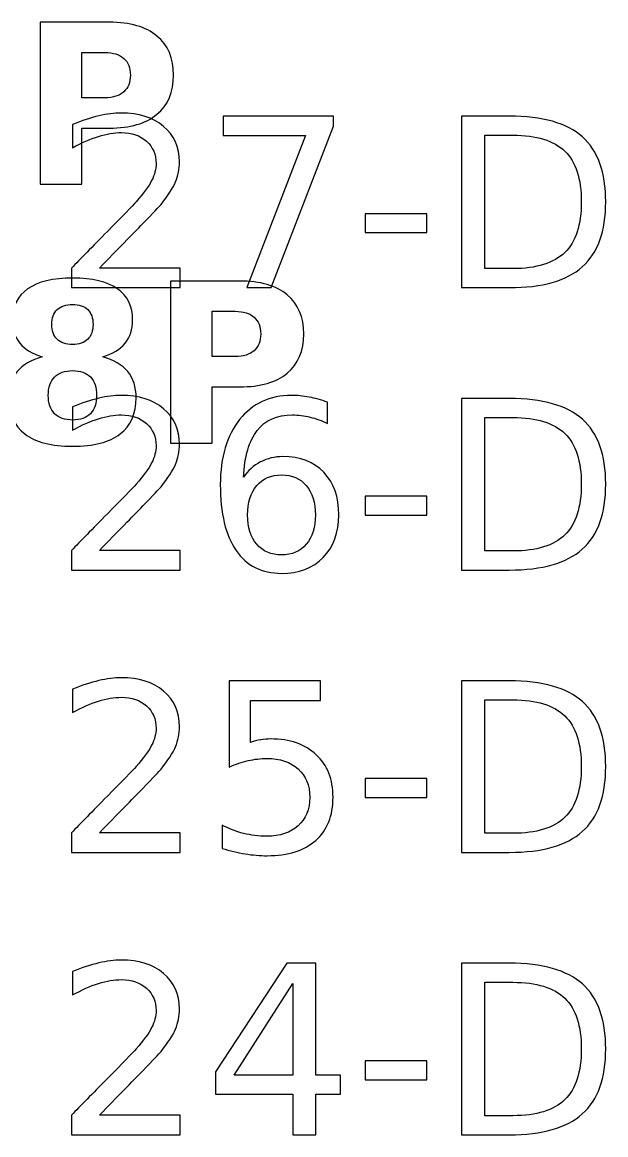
# Model space of a CAD drawing. Header units: centimetres. Extents: x -12.19 to -8.67, y -14.91 to -7.59.
# Drawn here: x -10.047 to -9.522, y -9.292 to -8.291 of the extents above; entities that cross this region are included whole.
import ezdxf

# ---------------------------------------------------------------- set-up
doc = ezdxf.new("R2010")
doc.units = ezdxf.units.CM
doc.header["$MEASUREMENT"] = 0
doc.layers.add('Layer 1', color=7, linetype='Continuous')

msp = doc.modelspace()

# ---------------------------------------------------------------- linework, layer by layer
at = {"layer": 'Layer 1', "color": 7, "lineweight": 25}
for points, knots in [([(-10.0312, -8.29131), (-10.0312, -8.29131), (-9.9688, -8.29131), (-9.9688, -8.29131), (-9.9688, -8.29131), (-9.95024, -8.29131), (-9.936, -8.29544), (-9.92607, -8.30368), (-9.92607, -8.30368), (-9.91614, -8.31191), (-9.91117, -8.32364), (-9.91117, -8.33888), (-9.91117, -8.33888), (-9.91117, -8.35414), (-9.91614, -8.36591), (-9.92607, -8.37414), (-9.92607, -8.37414), (-9.936, -8.38238), (-9.95024, -8.38651), (-9.9688, -8.38651), (-9.9688, -8.38651), (-9.9688, -8.38651), (-9.9936, -8.38651), (-9.9936, -8.38651), (-9.9936, -8.38651), (-9.9936, -8.38651), (-9.9936, -8.43711), (-9.9936, -8.43711), (-9.9936, -8.43711), (-9.9936, -8.43711), (-10.0312, -8.43711), (-10.0312, -8.43711), (-10.0312, -8.43711), (-10.0312, -8.43711), (-10.0312, -8.29131), (-10.0312, -8.29131)], [0, 0, 0, 0, 0.1111111, 0.1111111, 0.1111111, 0.1111111, 0.2222222, 0.2222222, 0.2222222, 0.2222222, 0.3333333, 0.3333333, 0.3333333, 0.3333333, 0.4444444, 0.4444444, 0.4444444, 0.4444444, 0.5555556, 0.5555556, 0.5555556, 0.5555556, 0.6666667, 0.6666667, 0.6666667, 0.6666667, 0.7777778, 0.7777778, 0.7777778, 0.7777778, 0.8888889, 0.8888889, 0.8888889, 0.8888889, 1, 1, 1, 1]), ([(-9.9936, -8.31854), (-9.9936, -8.31854), (-9.9936, -8.35928), (-9.9936, -8.35928), (-9.9936, -8.35928), (-9.9936, -8.35928), (-9.9728, -8.35928), (-9.9728, -8.35928), (-9.9728, -8.35928), (-9.9655, -8.35928), (-9.95987, -8.35751), (-9.9559, -8.35394), (-9.9559, -8.35394), (-9.95194, -8.35041), (-9.94994, -8.34538), (-9.94994, -8.33888), (-9.94994, -8.33888), (-9.94994, -8.33234), (-9.95194, -8.32734), (-9.9559, -8.32381), (-9.9559, -8.32381), (-9.95987, -8.32031), (-9.9655, -8.31854), (-9.9728, -8.31854), (-9.9728, -8.31854), (-9.9728, -8.31854), (-9.9936, -8.31854), (-9.9936, -8.31854)], [0, 0, 0, 0, 0.1428571, 0.1428571, 0.1428571, 0.1428571, 0.2857143, 0.2857143, 0.2857143, 0.2857143, 0.4285714, 0.4285714, 0.4285714, 0.4285714, 0.5714286, 0.5714286, 0.5714286, 0.5714286, 0.7142857, 0.7142857, 0.7142857, 0.7142857, 0.8571429, 0.8571429, 0.8571429, 0.8571429, 1, 1, 1, 1]), ([(-10.02938, -8.59228), (-10.03822, -8.58961), (-10.04488, -8.58551), (-10.04938, -8.57998), (-10.04938, -8.57998), (-10.05388, -8.57444), (-10.05612, -8.56754), (-10.05612, -8.55928), (-10.05612, -8.55928), (-10.05612, -8.54698), (-10.05152, -8.53758), (-10.04235, -8.53114), (-10.04235, -8.53114), (-10.03318, -8.52471), (-10.01968, -8.52148), (-10.00192, -8.52148), (-10.00192, -8.52148), (-9.98428, -8.52148), (-9.97085, -8.52468), (-9.96168, -8.53111), (-9.96168, -8.53111), (-9.95252, -8.53751), (-9.94792, -8.54691), (-9.94792, -8.55928), (-9.94792, -8.55928), (-9.94792, -8.56754), (-9.95018, -8.57444), (-9.95468, -8.57998), (-9.95468, -8.57998), (-9.95922, -8.58551), (-9.96592, -8.58961), (-9.97475, -8.59228), (-9.97475, -8.59228), (-9.96485, -8.59501), (-9.95738, -8.59944), (-9.95235, -8.60561), (-9.95235, -8.60561), (-9.94732, -8.61174), (-9.94478, -8.61951), (-9.94478, -8.62891), (-9.94478, -8.62891), (-9.94478, -8.64334), (-9.94958, -8.65428), (-9.95918, -8.66164), (-9.95918, -8.66164), (-9.96878, -8.66904), (-9.98305, -8.67274), (-10.00192, -8.67274), (-10.00192, -8.67274), (-10.02088, -8.67274), (-10.03518, -8.66904), (-10.04485, -8.66164), (-10.04485, -8.66164), (-10.05452, -8.65428), (-10.05935, -8.64334), (-10.05935, -8.62891), (-10.05935, -8.62891), (-10.05935, -8.61951), (-10.05682, -8.61174), (-10.05178, -8.60561), (-10.05178, -8.60561), (-10.04675, -8.59944), (-10.03928, -8.59501), (-10.02938, -8.59228)], [0, 0, 0, 0, 0.0625, 0.0625, 0.0625, 0.0625, 0.125, 0.125, 0.125, 0.125, 0.1875, 0.1875, 0.1875, 0.1875, 0.25, 0.25, 0.25, 0.25, 0.3125, 0.3125, 0.3125, 0.3125, 0.375, 0.375, 0.375, 0.375, 0.4375, 0.4375, 0.4375, 0.4375, 0.5, 0.5, 0.5, 0.5, 0.5625, 0.5625, 0.5625, 0.5625, 0.625, 0.625, 0.625, 0.625, 0.6875, 0.6875, 0.6875, 0.6875, 0.75, 0.75, 0.75, 0.75, 0.8125, 0.8125, 0.8125, 0.8125, 0.875, 0.875, 0.875, 0.875, 0.9375, 0.9375, 0.9375, 0.9375, 1, 1, 1, 1]), ([(-9.91401, -8.52411), (-9.91401, -8.52411), (-9.85161, -8.52411), (-9.85161, -8.52411), (-9.85161, -8.52411), (-9.83305, -8.52411), (-9.81881, -8.52824), (-9.80888, -8.53648), (-9.80888, -8.53648), (-9.79895, -8.54471), (-9.79398, -8.55644), (-9.79398, -8.57168), (-9.79398, -8.57168), (-9.79398, -8.58694), (-9.79895, -8.59871), (-9.80888, -8.60694), (-9.80888, -8.60694), (-9.81881, -8.61518), (-9.83305, -8.61931), (-9.85161, -8.61931), (-9.85161, -8.61931), (-9.85161, -8.61931), (-9.87641, -8.61931), (-9.87641, -8.61931), (-9.87641, -8.61931), (-9.87641, -8.61931), (-9.87641, -8.66991), (-9.87641, -8.66991), (-9.87641, -8.66991), (-9.87641, -8.66991), (-9.91401, -8.66991), (-9.91401, -8.66991), (-9.91401, -8.66991), (-9.91401, -8.66991), (-9.91401, -8.52411), (-9.91401, -8.52411)], [0, 0, 0, 0, 0.1111111, 0.1111111, 0.1111111, 0.1111111, 0.2222222, 0.2222222, 0.2222222, 0.2222222, 0.3333333, 0.3333333, 0.3333333, 0.3333333, 0.4444444, 0.4444444, 0.4444444, 0.4444444, 0.5555556, 0.5555556, 0.5555556, 0.5555556, 0.6666667, 0.6666667, 0.6666667, 0.6666667, 0.7777778, 0.7777778, 0.7777778, 0.7777778, 0.8888889, 0.8888889, 0.8888889, 0.8888889, 1, 1, 1, 1]), ([(-10.02058, -8.56308), (-10.02058, -8.56888), (-10.01898, -8.57334), (-10.01575, -8.57644), (-10.01575, -8.57644), (-10.01252, -8.57958), (-10.00792, -8.58114), (-10.00192, -8.58114), (-10.00192, -8.58114), (-9.99605, -8.58114), (-9.99152, -8.57958), (-9.98835, -8.57644), (-9.98835, -8.57644), (-9.98515, -8.57334), (-9.98355, -8.56888), (-9.98355, -8.56308), (-9.98355, -8.56308), (-9.98355, -8.55728), (-9.98515, -8.55284), (-9.98835, -8.54974), (-9.98835, -8.54974), (-9.99152, -8.54664), (-9.99605, -8.54511), (-10.00192, -8.54511), (-10.00192, -8.54511), (-10.00792, -8.54511), (-10.01252, -8.54668), (-10.01575, -8.54981), (-10.01575, -8.54981), (-10.01898, -8.55291), (-10.02058, -8.55734), (-10.02058, -8.56308)], [0, 0, 0, 0, 0.125, 0.125, 0.125, 0.125, 0.25, 0.25, 0.25, 0.25, 0.375, 0.375, 0.375, 0.375, 0.5, 0.5, 0.5, 0.5, 0.625, 0.625, 0.625, 0.625, 0.75, 0.75, 0.75, 0.75, 0.875, 0.875, 0.875, 0.875, 1, 1, 1, 1]), ([(-9.87641, -8.55134), (-9.87641, -8.55134), (-9.87641, -8.59208), (-9.87641, -8.59208), (-9.87641, -8.59208), (-9.87641, -8.59208), (-9.85561, -8.59208), (-9.85561, -8.59208), (-9.85561, -8.59208), (-9.84831, -8.59208), (-9.84268, -8.59031), (-9.83871, -8.58674), (-9.83871, -8.58674), (-9.83475, -8.58321), (-9.83275, -8.57818), (-9.83275, -8.57168), (-9.83275, -8.57168), (-9.83275, -8.56514), (-9.83475, -8.56014), (-9.83871, -8.55661), (-9.83871, -8.55661), (-9.84268, -8.55311), (-9.84831, -8.55134), (-9.85561, -8.55134), (-9.85561, -8.55134), (-9.85561, -8.55134), (-9.87641, -8.55134), (-9.87641, -8.55134)], [0, 0, 0, 0, 0.1428571, 0.1428571, 0.1428571, 0.1428571, 0.2857143, 0.2857143, 0.2857143, 0.2857143, 0.4285714, 0.4285714, 0.4285714, 0.4285714, 0.5714286, 0.5714286, 0.5714286, 0.5714286, 0.7142857, 0.7142857, 0.7142857, 0.7142857, 0.8571429, 0.8571429, 0.8571429, 0.8571429, 1, 1, 1, 1]), ([(-10.00192, -8.60468), (-10.00895, -8.60468), (-10.01438, -8.60661), (-10.01815, -8.61044), (-10.01815, -8.61044), (-10.02192, -8.61428), (-10.02382, -8.61978), (-10.02382, -8.62694), (-10.02382, -8.62694), (-10.02382, -8.63411), (-10.02192, -8.63958), (-10.01815, -8.64341), (-10.01815, -8.64341), (-10.01438, -8.64721), (-10.00895, -8.64911), (-10.00192, -8.64911), (-10.00192, -8.64911), (-9.99495, -8.64911), (-9.98962, -8.64721), (-9.98588, -8.64341), (-9.98588, -8.64341), (-9.98218, -8.63958), (-9.98032, -8.63411), (-9.98032, -8.62694), (-9.98032, -8.62694), (-9.98032, -8.61971), (-9.98218, -8.61421), (-9.98588, -8.61038), (-9.98588, -8.61038), (-9.98962, -8.60658), (-9.99495, -8.60468), (-10.00192, -8.60468)], [0, 0, 0, 0, 0.125, 0.125, 0.125, 0.125, 0.25, 0.25, 0.25, 0.25, 0.375, 0.375, 0.375, 0.375, 0.5, 0.5, 0.5, 0.5, 0.625, 0.625, 0.625, 0.625, 0.75, 0.75, 0.75, 0.75, 0.875, 0.875, 0.875, 0.875, 1, 1, 1, 1])]:
    msp.add_open_spline(points, degree=3, knots=knots, dxfattribs=at)
at = {"layer": 'Layer 1', "color": 250}
for points, knots in [([(-9.97788, -8.51248), (-9.97788, -8.51248), (-9.90504, -8.51248), (-9.90504, -8.51248), (-9.90504, -8.51248), (-9.90504, -8.51248), (-9.90504, -8.53005), (-9.90504, -8.53005), (-9.90504, -8.53005), (-9.90504, -8.53005), (-10.00299, -8.53005), (-10.00299, -8.53005), (-10.00299, -8.53005), (-10.00299, -8.53005), (-10.00299, -8.51248), (-10.00299, -8.51248), (-10.00299, -8.51248), (-9.99506, -8.5043), (-9.98426, -8.49329), (-9.97062, -8.47946), (-9.97062, -8.47946), (-9.95693, -8.46563), (-9.94832, -8.45675), (-9.94483, -8.45276), (-9.94483, -8.45276), (-9.93813, -8.44524), (-9.93347, -8.4389), (-9.93083, -8.43367), (-9.93083, -8.43367), (-9.92818, -8.42849), (-9.92684, -8.42337), (-9.92684, -8.41833), (-9.92684, -8.41833), (-9.92684, -8.41014), (-9.92973, -8.40344), (-9.93548, -8.39829), (-9.93548, -8.39829), (-9.94123, -8.39311), (-9.94871, -8.39053), (-9.95796, -8.39053), (-9.95796, -8.39053), (-9.96448, -8.39053), (-9.9714, -8.39166), (-9.97865, -8.39395), (-9.97865, -8.39395), (-9.98592, -8.39621), (-9.99372, -8.39967), (-10.00197, -8.40429), (-10.00197, -8.40429), (-10.00197, -8.40429), (-10.00197, -8.38319), (-10.00197, -8.38319), (-10.00197, -8.38319), (-9.99357, -8.37981), (-9.98571, -8.37727), (-9.97841, -8.37554), (-9.97841, -8.37554), (-9.97111, -8.37381), (-9.96441, -8.37296), (-9.95834, -8.37296), (-9.95834, -8.37296), (-9.94236, -8.37296), (-9.92963, -8.37695), (-9.9201, -8.38496), (-9.9201, -8.38496), (-9.91061, -8.39293), (-9.90585, -8.40362), (-9.90585, -8.41699), (-9.90585, -8.41699), (-9.90585, -8.42334), (-9.90705, -8.42934), (-9.90941, -8.43501), (-9.90941, -8.43501), (-9.91178, -8.44069), (-9.91612, -8.4474), (-9.9224, -8.45512), (-9.9224, -8.45512), (-9.92412, -8.45713), (-9.92959, -8.46288), (-9.93884, -8.47244), (-9.93884, -8.47244), (-9.94804, -8.48197), (-9.96109, -8.49534), (-9.97788, -8.51248)], [0, 0, 0, 0, 0.047619, 0.047619, 0.047619, 0.047619, 0.0952381, 0.0952381, 0.0952381, 0.0952381, 0.1428571, 0.1428571, 0.1428571, 0.1428571, 0.1904762, 0.1904762, 0.1904762, 0.1904762, 0.2380952, 0.2380952, 0.2380952, 0.2380952, 0.2857143, 0.2857143, 0.2857143, 0.2857143, 0.3333333, 0.3333333, 0.3333333, 0.3333333, 0.3809524, 0.3809524, 0.3809524, 0.3809524, 0.4285714, 0.4285714, 0.4285714, 0.4285714, 0.4761905, 0.4761905, 0.4761905, 0.4761905, 0.5238095, 0.5238095, 0.5238095, 0.5238095, 0.5714286, 0.5714286, 0.5714286, 0.5714286, 0.6190476, 0.6190476, 0.6190476, 0.6190476, 0.6666667, 0.6666667, 0.6666667, 0.6666667, 0.7142857, 0.7142857, 0.7142857, 0.7142857, 0.7619048, 0.7619048, 0.7619048, 0.7619048, 0.8095238, 0.8095238, 0.8095238, 0.8095238, 0.8571429, 0.8571429, 0.8571429, 0.8571429, 0.9047619, 0.9047619, 0.9047619, 0.9047619, 0.952381, 0.952381, 0.952381, 0.952381, 1, 1, 1, 1]), ([(-9.86648, -8.37575), (-9.86648, -8.37575), (-9.76726, -8.37575), (-9.76726, -8.37575), (-9.76726, -8.37575), (-9.76726, -8.37575), (-9.76726, -8.38464), (-9.76726, -8.38464), (-9.76726, -8.38464), (-9.76726, -8.38464), (-9.82332, -8.53005), (-9.82332, -8.53005), (-9.82332, -8.53005), (-9.82332, -8.53005), (-9.84511, -8.53005), (-9.84511, -8.53005), (-9.84511, -8.53005), (-9.84511, -8.53005), (-9.79238, -8.39332), (-9.79238, -8.39332), (-9.79238, -8.39332), (-9.79238, -8.39332), (-9.86648, -8.39332), (-9.86648, -8.39332), (-9.86648, -8.39332), (-9.86648, -8.39332), (-9.86648, -8.37575), (-9.86648, -8.37575)], [0, 0, 0, 0, 0.1428571, 0.1428571, 0.1428571, 0.1428571, 0.2857143, 0.2857143, 0.2857143, 0.2857143, 0.4285714, 0.4285714, 0.4285714, 0.4285714, 0.5714286, 0.5714286, 0.5714286, 0.5714286, 0.7142857, 0.7142857, 0.7142857, 0.7142857, 0.8571429, 0.8571429, 0.8571429, 0.8571429, 1, 1, 1, 1]), ([(-9.65207, -8.37575), (-9.65207, -8.37575), (-9.60919, -8.37575), (-9.60919, -8.37575), (-9.60919, -8.37575), (-9.57927, -8.37575), (-9.55733, -8.38196), (-9.54336, -8.39441), (-9.54336, -8.39441), (-9.52936, -8.40683), (-9.52238, -8.4263), (-9.52238, -8.45276), (-9.52238, -8.45276), (-9.52238, -8.47936), (-9.5294, -8.49887), (-9.54347, -8.51135), (-9.54347, -8.51135), (-9.55751, -8.52381), (-9.57941, -8.53005), (-9.60919, -8.53005), (-9.60919, -8.53005), (-9.60919, -8.53005), (-9.65207, -8.53005), (-9.65207, -8.53005), (-9.65207, -8.53005), (-9.65207, -8.53005), (-9.65207, -8.37575), (-9.65207, -8.37575)], [0, 0, 0, 0, 0.1428571, 0.1428571, 0.1428571, 0.1428571, 0.2857143, 0.2857143, 0.2857143, 0.2857143, 0.4285714, 0.4285714, 0.4285714, 0.4285714, 0.5714286, 0.5714286, 0.5714286, 0.5714286, 0.7142857, 0.7142857, 0.7142857, 0.7142857, 0.8571429, 0.8571429, 0.8571429, 0.8571429, 1, 1, 1, 1]), ([(-9.63119, -8.39289), (-9.63119, -8.39289), (-9.63119, -8.51291), (-9.63119, -8.51291), (-9.63119, -8.51291), (-9.63119, -8.51291), (-9.60598, -8.51291), (-9.60598, -8.51291), (-9.60598, -8.51291), (-9.5847, -8.51291), (-9.56911, -8.50807), (-9.5592, -8.49844), (-9.5592, -8.49844), (-9.54932, -8.48878), (-9.54438, -8.47357), (-9.54438, -8.45276), (-9.54438, -8.45276), (-9.54438, -8.43209), (-9.54932, -8.41692), (-9.5592, -8.40732), (-9.5592, -8.40732), (-9.56911, -8.39769), (-9.5847, -8.39289), (-9.60598, -8.39289), (-9.60598, -8.39289), (-9.60598, -8.39289), (-9.63119, -8.39289), (-9.63119, -8.39289)], [0, 0, 0, 0, 0.1428571, 0.1428571, 0.1428571, 0.1428571, 0.2857143, 0.2857143, 0.2857143, 0.2857143, 0.4285714, 0.4285714, 0.4285714, 0.4285714, 0.5714286, 0.5714286, 0.5714286, 0.5714286, 0.7142857, 0.7142857, 0.7142857, 0.7142857, 0.8571429, 0.8571429, 0.8571429, 0.8571429, 1, 1, 1, 1]), ([(-9.73887, -8.46362), (-9.73887, -8.46362), (-9.68318, -8.46362), (-9.68318, -8.46362), (-9.68318, -8.46362), (-9.68318, -8.46362), (-9.68318, -8.48056), (-9.68318, -8.48056), (-9.68318, -8.48056), (-9.68318, -8.48056), (-9.73887, -8.48056), (-9.73887, -8.48056), (-9.73887, -8.48056), (-9.73887, -8.48056), (-9.73887, -8.46362), (-9.73887, -8.46362)], [0, 0, 0, 0, 0.25, 0.25, 0.25, 0.25, 0.5, 0.5, 0.5, 0.5, 0.75, 0.75, 0.75, 0.75, 1, 1, 1, 1]), ([(-9.97788, -8.76648), (-9.97788, -8.76648), (-9.90504, -8.76648), (-9.90504, -8.76648), (-9.90504, -8.76648), (-9.90504, -8.76648), (-9.90504, -8.78405), (-9.90504, -8.78405), (-9.90504, -8.78405), (-9.90504, -8.78405), (-10.00299, -8.78405), (-10.00299, -8.78405), (-10.00299, -8.78405), (-10.00299, -8.78405), (-10.00299, -8.76648), (-10.00299, -8.76648), (-10.00299, -8.76648), (-9.99506, -8.7583), (-9.98426, -8.74729), (-9.97062, -8.73346), (-9.97062, -8.73346), (-9.95693, -8.71963), (-9.94832, -8.71075), (-9.94483, -8.70676), (-9.94483, -8.70676), (-9.93813, -8.69924), (-9.93347, -8.6929), (-9.93083, -8.68767), (-9.93083, -8.68767), (-9.92818, -8.68249), (-9.92684, -8.67737), (-9.92684, -8.67233), (-9.92684, -8.67233), (-9.92684, -8.66414), (-9.92973, -8.65744), (-9.93548, -8.65229), (-9.93548, -8.65229), (-9.94123, -8.64711), (-9.94871, -8.64453), (-9.95796, -8.64453), (-9.95796, -8.64453), (-9.96448, -8.64453), (-9.9714, -8.64566), (-9.97865, -8.64795), (-9.97865, -8.64795), (-9.98592, -8.65021), (-9.99372, -8.65367), (-10.00197, -8.65829), (-10.00197, -8.65829), (-10.00197, -8.65829), (-10.00197, -8.63719), (-10.00197, -8.63719), (-10.00197, -8.63719), (-9.99357, -8.63381), (-9.98571, -8.63127), (-9.97841, -8.62954), (-9.97841, -8.62954), (-9.97111, -8.62781), (-9.96441, -8.62696), (-9.95834, -8.62696), (-9.95834, -8.62696), (-9.94236, -8.62696), (-9.92963, -8.63095), (-9.9201, -8.63896), (-9.9201, -8.63896), (-9.91061, -8.64693), (-9.90585, -8.65762), (-9.90585, -8.67099), (-9.90585, -8.67099), (-9.90585, -8.67734), (-9.90705, -8.68334), (-9.90941, -8.68901), (-9.90941, -8.68901), (-9.91178, -8.69469), (-9.91612, -8.7014), (-9.9224, -8.70912), (-9.9224, -8.70912), (-9.92412, -8.71113), (-9.92959, -8.71688), (-9.93884, -8.72644), (-9.93884, -8.72644), (-9.94804, -8.73597), (-9.96109, -8.74934), (-9.97788, -8.76648)], [0, 0, 0, 0, 0.047619, 0.047619, 0.047619, 0.047619, 0.0952381, 0.0952381, 0.0952381, 0.0952381, 0.1428571, 0.1428571, 0.1428571, 0.1428571, 0.1904762, 0.1904762, 0.1904762, 0.1904762, 0.2380952, 0.2380952, 0.2380952, 0.2380952, 0.2857143, 0.2857143, 0.2857143, 0.2857143, 0.3333333, 0.3333333, 0.3333333, 0.3333333, 0.3809524, 0.3809524, 0.3809524, 0.3809524, 0.4285714, 0.4285714, 0.4285714, 0.4285714, 0.4761905, 0.4761905, 0.4761905, 0.4761905, 0.5238095, 0.5238095, 0.5238095, 0.5238095, 0.5714286, 0.5714286, 0.5714286, 0.5714286, 0.6190476, 0.6190476, 0.6190476, 0.6190476, 0.6666667, 0.6666667, 0.6666667, 0.6666667, 0.7142857, 0.7142857, 0.7142857, 0.7142857, 0.7619048, 0.7619048, 0.7619048, 0.7619048, 0.8095238, 0.8095238, 0.8095238, 0.8095238, 0.8571429, 0.8571429, 0.8571429, 0.8571429, 0.9047619, 0.9047619, 0.9047619, 0.9047619, 0.952381, 0.952381, 0.952381, 0.952381, 1, 1, 1, 1]), ([(-9.77252, -8.63317), (-9.77252, -8.63317), (-9.77252, -8.65219), (-9.77252, -8.65219), (-9.77252, -8.65219), (-9.77774, -8.64972), (-9.78303, -8.64781), (-9.78839, -8.64651), (-9.78839, -8.64651), (-9.79372, -8.6452), (-9.79901, -8.64453), (-9.80427, -8.64453), (-9.80427, -8.64453), (-9.81802, -8.64453), (-9.82857, -8.64919), (-9.83584, -8.65847), (-9.83584, -8.65847), (-9.8431, -8.66778), (-9.84726, -8.68182), (-9.84828, -8.70066), (-9.84828, -8.70066), (-9.84422, -8.69466), (-9.83911, -8.69004), (-9.83298, -8.68683), (-9.83298, -8.68683), (-9.82684, -8.68362), (-9.82011, -8.68203), (-9.81273, -8.68203), (-9.81273, -8.68203), (-9.79725, -8.68203), (-9.78497, -8.68672), (-9.77597, -8.69614), (-9.77597, -8.69614), (-9.76698, -8.70556), (-9.7625, -8.71833), (-9.7625, -8.73452), (-9.7625, -8.73452), (-9.7625, -8.7504), (-9.76719, -8.7631), (-9.77654, -8.77269), (-9.77654, -8.77269), (-9.78592, -8.78225), (-9.79841, -8.78705), (-9.81397, -8.78705), (-9.81397, -8.78705), (-9.83182, -8.78705), (-9.84546, -8.7802), (-9.85491, -8.76652), (-9.85491, -8.76652), (-9.86433, -8.75287), (-9.86906, -8.73304), (-9.86906, -8.70704), (-9.86906, -8.70704), (-9.86906, -8.68266), (-9.86327, -8.66323), (-9.8517, -8.64873), (-9.8517, -8.64873), (-9.8401, -8.63423), (-9.82459, -8.62696), (-9.80508, -8.62696), (-9.80508, -8.62696), (-9.79986, -8.62696), (-9.79456, -8.62749), (-9.7892, -8.62852), (-9.7892, -8.62852), (-9.78388, -8.62954), (-9.7783, -8.63109), (-9.77252, -8.63317)], [0, 0, 0, 0, 0.0588235, 0.0588235, 0.0588235, 0.0588235, 0.1176471, 0.1176471, 0.1176471, 0.1176471, 0.1764706, 0.1764706, 0.1764706, 0.1764706, 0.2352941, 0.2352941, 0.2352941, 0.2352941, 0.2941176, 0.2941176, 0.2941176, 0.2941176, 0.3529412, 0.3529412, 0.3529412, 0.3529412, 0.4117647, 0.4117647, 0.4117647, 0.4117647, 0.4705882, 0.4705882, 0.4705882, 0.4705882, 0.5294118, 0.5294118, 0.5294118, 0.5294118, 0.5882353, 0.5882353, 0.5882353, 0.5882353, 0.6470588, 0.6470588, 0.6470588, 0.6470588, 0.7058824, 0.7058824, 0.7058824, 0.7058824, 0.7647059, 0.7647059, 0.7647059, 0.7647059, 0.8235294, 0.8235294, 0.8235294, 0.8235294, 0.8823529, 0.8823529, 0.8823529, 0.8823529, 0.9411765, 0.9411765, 0.9411765, 0.9411765, 1, 1, 1, 1]), ([(-9.65207, -8.62975), (-9.65207, -8.62975), (-9.60919, -8.62975), (-9.60919, -8.62975), (-9.60919, -8.62975), (-9.57927, -8.62975), (-9.55733, -8.63596), (-9.54336, -8.64841), (-9.54336, -8.64841), (-9.52936, -8.66083), (-9.52238, -8.6803), (-9.52238, -8.70676), (-9.52238, -8.70676), (-9.52238, -8.73336), (-9.5294, -8.75287), (-9.54347, -8.76535), (-9.54347, -8.76535), (-9.55751, -8.77781), (-9.57941, -8.78405), (-9.60919, -8.78405), (-9.60919, -8.78405), (-9.60919, -8.78405), (-9.65207, -8.78405), (-9.65207, -8.78405), (-9.65207, -8.78405), (-9.65207, -8.78405), (-9.65207, -8.62975), (-9.65207, -8.62975)], [0, 0, 0, 0, 0.1428571, 0.1428571, 0.1428571, 0.1428571, 0.2857143, 0.2857143, 0.2857143, 0.2857143, 0.4285714, 0.4285714, 0.4285714, 0.4285714, 0.5714286, 0.5714286, 0.5714286, 0.5714286, 0.7142857, 0.7142857, 0.7142857, 0.7142857, 0.8571429, 0.8571429, 0.8571429, 0.8571429, 1, 1, 1, 1]), ([(-9.63119, -8.64689), (-9.63119, -8.64689), (-9.63119, -8.76691), (-9.63119, -8.76691), (-9.63119, -8.76691), (-9.63119, -8.76691), (-9.60598, -8.76691), (-9.60598, -8.76691), (-9.60598, -8.76691), (-9.5847, -8.76691), (-9.56911, -8.76207), (-9.5592, -8.75244), (-9.5592, -8.75244), (-9.54932, -8.74278), (-9.54438, -8.72757), (-9.54438, -8.70676), (-9.54438, -8.70676), (-9.54438, -8.68609), (-9.54932, -8.67092), (-9.5592, -8.66132), (-9.5592, -8.66132), (-9.56911, -8.65169), (-9.5847, -8.64689), (-9.60598, -8.64689), (-9.60598, -8.64689), (-9.60598, -8.64689), (-9.63119, -8.64689), (-9.63119, -8.64689)], [0, 0, 0, 0, 0.1428571, 0.1428571, 0.1428571, 0.1428571, 0.2857143, 0.2857143, 0.2857143, 0.2857143, 0.4285714, 0.4285714, 0.4285714, 0.4285714, 0.5714286, 0.5714286, 0.5714286, 0.5714286, 0.7142857, 0.7142857, 0.7142857, 0.7142857, 0.8571429, 0.8571429, 0.8571429, 0.8571429, 1, 1, 1, 1]), ([(-9.81397, -8.69857), (-9.82335, -8.69857), (-9.83079, -8.70178), (-9.83626, -8.70817), (-9.83626, -8.70817), (-9.84172, -8.71459), (-9.84447, -8.72337), (-9.84447, -8.73452), (-9.84447, -8.73452), (-9.84447, -8.74563), (-9.84172, -8.75438), (-9.83626, -8.76084), (-9.83626, -8.76084), (-9.83079, -8.76729), (-9.82335, -8.7705), (-9.81397, -8.7705), (-9.81397, -8.7705), (-9.80462, -8.7705), (-9.79718, -8.76729), (-9.79171, -8.76084), (-9.79171, -8.76084), (-9.78624, -8.75438), (-9.78349, -8.74563), (-9.78349, -8.73452), (-9.78349, -8.73452), (-9.78349, -8.72337), (-9.78624, -8.71459), (-9.79171, -8.70817), (-9.79171, -8.70817), (-9.79718, -8.70178), (-9.80462, -8.69857), (-9.81397, -8.69857)], [0, 0, 0, 0, 0.125, 0.125, 0.125, 0.125, 0.25, 0.25, 0.25, 0.25, 0.375, 0.375, 0.375, 0.375, 0.5, 0.5, 0.5, 0.5, 0.625, 0.625, 0.625, 0.625, 0.75, 0.75, 0.75, 0.75, 0.875, 0.875, 0.875, 0.875, 1, 1, 1, 1]), ([(-9.73887, -8.71762), (-9.73887, -8.71762), (-9.68318, -8.71762), (-9.68318, -8.71762), (-9.68318, -8.71762), (-9.68318, -8.71762), (-9.68318, -8.73456), (-9.68318, -8.73456), (-9.68318, -8.73456), (-9.68318, -8.73456), (-9.73887, -8.73456), (-9.73887, -8.73456), (-9.73887, -8.73456), (-9.73887, -8.73456), (-9.73887, -8.71762), (-9.73887, -8.71762)], [0, 0, 0, 0, 0.25, 0.25, 0.25, 0.25, 0.5, 0.5, 0.5, 0.5, 0.75, 0.75, 0.75, 0.75, 1, 1, 1, 1]), ([(-9.97788, -9.02048), (-9.97788, -9.02048), (-9.90504, -9.02048), (-9.90504, -9.02048), (-9.90504, -9.02048), (-9.90504, -9.02048), (-9.90504, -9.03805), (-9.90504, -9.03805), (-9.90504, -9.03805), (-9.90504, -9.03805), (-10.00299, -9.03805), (-10.00299, -9.03805), (-10.00299, -9.03805), (-10.00299, -9.03805), (-10.00299, -9.02048), (-10.00299, -9.02048), (-10.00299, -9.02048), (-9.99506, -9.0123), (-9.98426, -9.00129), (-9.97062, -8.98746), (-9.97062, -8.98746), (-9.95693, -8.97363), (-9.94832, -8.96475), (-9.94483, -8.96076), (-9.94483, -8.96076), (-9.93813, -8.95324), (-9.93347, -8.9469), (-9.93083, -8.94167), (-9.93083, -8.94167), (-9.92818, -8.93649), (-9.92684, -8.93137), (-9.92684, -8.92633), (-9.92684, -8.92633), (-9.92684, -8.91814), (-9.92973, -8.91144), (-9.93548, -8.90629), (-9.93548, -8.90629), (-9.94123, -8.90111), (-9.94871, -8.89853), (-9.95796, -8.89853), (-9.95796, -8.89853), (-9.96448, -8.89853), (-9.9714, -8.89966), (-9.97865, -8.90195), (-9.97865, -8.90195), (-9.98592, -8.90421), (-9.99372, -8.90767), (-10.00197, -8.91229), (-10.00197, -8.91229), (-10.00197, -8.91229), (-10.00197, -8.89119), (-10.00197, -8.89119), (-10.00197, -8.89119), (-9.99357, -8.88781), (-9.98571, -8.88527), (-9.97841, -8.88354), (-9.97841, -8.88354), (-9.97111, -8.88181), (-9.96441, -8.88096), (-9.95834, -8.88096), (-9.95834, -8.88096), (-9.94236, -8.88096), (-9.92963, -8.88495), (-9.9201, -8.89296), (-9.9201, -8.89296), (-9.91061, -8.90093), (-9.90585, -8.91162), (-9.90585, -8.92499), (-9.90585, -8.92499), (-9.90585, -8.93134), (-9.90705, -8.93734), (-9.90941, -8.94301), (-9.90941, -8.94301), (-9.91178, -8.94869), (-9.91612, -8.9554), (-9.9224, -8.96312), (-9.9224, -8.96312), (-9.92412, -8.96513), (-9.92959, -8.97088), (-9.93884, -8.98044), (-9.93884, -8.98044), (-9.94804, -8.98997), (-9.96109, -9.00334), (-9.97788, -9.02048)], [0, 0, 0, 0, 0.047619, 0.047619, 0.047619, 0.047619, 0.0952381, 0.0952381, 0.0952381, 0.0952381, 0.1428571, 0.1428571, 0.1428571, 0.1428571, 0.1904762, 0.1904762, 0.1904762, 0.1904762, 0.2380952, 0.2380952, 0.2380952, 0.2380952, 0.2857143, 0.2857143, 0.2857143, 0.2857143, 0.3333333, 0.3333333, 0.3333333, 0.3333333, 0.3809524, 0.3809524, 0.3809524, 0.3809524, 0.4285714, 0.4285714, 0.4285714, 0.4285714, 0.4761905, 0.4761905, 0.4761905, 0.4761905, 0.5238095, 0.5238095, 0.5238095, 0.5238095, 0.5714286, 0.5714286, 0.5714286, 0.5714286, 0.6190476, 0.6190476, 0.6190476, 0.6190476, 0.6666667, 0.6666667, 0.6666667, 0.6666667, 0.7142857, 0.7142857, 0.7142857, 0.7142857, 0.7619048, 0.7619048, 0.7619048, 0.7619048, 0.8095238, 0.8095238, 0.8095238, 0.8095238, 0.8571429, 0.8571429, 0.8571429, 0.8571429, 0.9047619, 0.9047619, 0.9047619, 0.9047619, 0.952381, 0.952381, 0.952381, 0.952381, 1, 1, 1, 1]), ([(-9.86098, -8.88375), (-9.86098, -8.88375), (-9.77904, -8.88375), (-9.77904, -8.88375), (-9.77904, -8.88375), (-9.77904, -8.88375), (-9.77904, -8.90132), (-9.77904, -8.90132), (-9.77904, -8.90132), (-9.77904, -8.90132), (-9.84186, -8.90132), (-9.84186, -8.90132), (-9.84186, -8.90132), (-9.84186, -8.90132), (-9.84186, -8.93913), (-9.84186, -8.93913), (-9.84186, -8.93913), (-9.83883, -8.93811), (-9.8358, -8.93734), (-9.83277, -8.93681), (-9.83277, -8.93681), (-9.82974, -8.93628), (-9.8267, -8.93603), (-9.82367, -8.93603), (-9.82367, -8.93603), (-9.80645, -8.93603), (-9.79284, -8.94076), (-9.78278, -8.95018), (-9.78278, -8.95018), (-9.77273, -8.95963), (-9.76768, -8.9724), (-9.76768, -8.98852), (-9.76768, -8.98852), (-9.76768, -9.00514), (-9.77283, -9.01805), (-9.78317, -9.02726), (-9.78317, -9.02726), (-9.79351, -9.03646), (-9.80808, -9.04105), (-9.82691, -9.04105), (-9.82691, -9.04105), (-9.83337, -9.04105), (-9.83996, -9.04048), (-9.84669, -9.03939), (-9.84669, -9.03939), (-9.8534, -9.0383), (-9.86035, -9.03664), (-9.86751, -9.03442), (-9.86751, -9.03442), (-9.86751, -9.03442), (-9.86751, -9.01343), (-9.86751, -9.01343), (-9.86751, -9.01343), (-9.8613, -9.01681), (-9.85491, -9.01932), (-9.84828, -9.02098), (-9.84828, -9.02098), (-9.84168, -9.02263), (-9.83467, -9.02348), (-9.8273, -9.02348), (-9.8273, -9.02348), (-9.81541, -9.02348), (-9.80596, -9.02034), (-9.79901, -9.01406), (-9.79901, -9.01406), (-9.79206, -9.00782), (-9.78857, -8.99928), (-9.78857, -8.98852), (-9.78857, -8.98852), (-9.78857, -8.9778), (-9.79206, -8.96926), (-9.79901, -8.96302), (-9.79901, -8.96302), (-9.80596, -8.95674), (-9.81538, -8.9536), (-9.8273, -8.9536), (-9.8273, -8.9536), (-9.83288, -8.9536), (-9.83845, -8.95423), (-9.84398, -8.95547), (-9.84398, -8.95547), (-9.84952, -8.9567), (-9.8552, -8.95864), (-9.86098, -8.96125), (-9.86098, -8.96125), (-9.86098, -8.96125), (-9.86098, -8.88375), (-9.86098, -8.88375)], [0, 0, 0, 0, 0.0454545, 0.0454545, 0.0454545, 0.0454545, 0.0909091, 0.0909091, 0.0909091, 0.0909091, 0.1363636, 0.1363636, 0.1363636, 0.1363636, 0.1818182, 0.1818182, 0.1818182, 0.1818182, 0.2272727, 0.2272727, 0.2272727, 0.2272727, 0.2727273, 0.2727273, 0.2727273, 0.2727273, 0.3181818, 0.3181818, 0.3181818, 0.3181818, 0.3636364, 0.3636364, 0.3636364, 0.3636364, 0.4090909, 0.4090909, 0.4090909, 0.4090909, 0.4545455, 0.4545455, 0.4545455, 0.4545455, 0.5, 0.5, 0.5, 0.5, 0.5454545, 0.5454545, 0.5454545, 0.5454545, 0.5909091, 0.5909091, 0.5909091, 0.5909091, 0.6363636, 0.6363636, 0.6363636, 0.6363636, 0.6818182, 0.6818182, 0.6818182, 0.6818182, 0.7272727, 0.7272727, 0.7272727, 0.7272727, 0.7727273, 0.7727273, 0.7727273, 0.7727273, 0.8181818, 0.8181818, 0.8181818, 0.8181818, 0.8636364, 0.8636364, 0.8636364, 0.8636364, 0.9090909, 0.9090909, 0.9090909, 0.9090909, 0.9545455, 0.9545455, 0.9545455, 0.9545455, 1, 1, 1, 1]), ([(-9.65207, -8.88375), (-9.65207, -8.88375), (-9.60919, -8.88375), (-9.60919, -8.88375), (-9.60919, -8.88375), (-9.57927, -8.88375), (-9.55733, -8.88996), (-9.54336, -8.90241), (-9.54336, -8.90241), (-9.52936, -8.91483), (-9.52238, -8.9343), (-9.52238, -8.96076), (-9.52238, -8.96076), (-9.52238, -8.98736), (-9.5294, -9.00687), (-9.54347, -9.01935), (-9.54347, -9.01935), (-9.55751, -9.03181), (-9.57941, -9.03805), (-9.60919, -9.03805), (-9.60919, -9.03805), (-9.60919, -9.03805), (-9.65207, -9.03805), (-9.65207, -9.03805), (-9.65207, -9.03805), (-9.65207, -9.03805), (-9.65207, -8.88375), (-9.65207, -8.88375)], [0, 0, 0, 0, 0.1428571, 0.1428571, 0.1428571, 0.1428571, 0.2857143, 0.2857143, 0.2857143, 0.2857143, 0.4285714, 0.4285714, 0.4285714, 0.4285714, 0.5714286, 0.5714286, 0.5714286, 0.5714286, 0.7142857, 0.7142857, 0.7142857, 0.7142857, 0.8571429, 0.8571429, 0.8571429, 0.8571429, 1, 1, 1, 1]), ([(-9.63119, -8.90089), (-9.63119, -8.90089), (-9.63119, -9.02091), (-9.63119, -9.02091), (-9.63119, -9.02091), (-9.63119, -9.02091), (-9.60598, -9.02091), (-9.60598, -9.02091), (-9.60598, -9.02091), (-9.5847, -9.02091), (-9.56911, -9.01607), (-9.5592, -9.00644), (-9.5592, -9.00644), (-9.54932, -8.99678), (-9.54438, -8.98157), (-9.54438, -8.96076), (-9.54438, -8.96076), (-9.54438, -8.94009), (-9.54932, -8.92492), (-9.5592, -8.91532), (-9.5592, -8.91532), (-9.56911, -8.90569), (-9.5847, -8.90089), (-9.60598, -8.90089), (-9.60598, -8.90089), (-9.60598, -8.90089), (-9.63119, -8.90089), (-9.63119, -8.90089)], [0, 0, 0, 0, 0.1428571, 0.1428571, 0.1428571, 0.1428571, 0.2857143, 0.2857143, 0.2857143, 0.2857143, 0.4285714, 0.4285714, 0.4285714, 0.4285714, 0.5714286, 0.5714286, 0.5714286, 0.5714286, 0.7142857, 0.7142857, 0.7142857, 0.7142857, 0.8571429, 0.8571429, 0.8571429, 0.8571429, 1, 1, 1, 1]), ([(-9.73887, -8.97162), (-9.73887, -8.97162), (-9.68318, -8.97162), (-9.68318, -8.97162), (-9.68318, -8.97162), (-9.68318, -8.97162), (-9.68318, -8.98856), (-9.68318, -8.98856), (-9.68318, -8.98856), (-9.68318, -8.98856), (-9.73887, -8.98856), (-9.73887, -8.98856), (-9.73887, -8.98856), (-9.73887, -8.98856), (-9.73887, -8.97162), (-9.73887, -8.97162)], [0, 0, 0, 0, 0.25, 0.25, 0.25, 0.25, 0.5, 0.5, 0.5, 0.5, 0.75, 0.75, 0.75, 0.75, 1, 1, 1, 1]), ([(-9.97788, -9.27448), (-9.97788, -9.27448), (-9.90504, -9.27448), (-9.90504, -9.27448), (-9.90504, -9.27448), (-9.90504, -9.27448), (-9.90504, -9.29205), (-9.90504, -9.29205), (-9.90504, -9.29205), (-9.90504, -9.29205), (-10.00299, -9.29205), (-10.00299, -9.29205), (-10.00299, -9.29205), (-10.00299, -9.29205), (-10.00299, -9.27448), (-10.00299, -9.27448), (-10.00299, -9.27448), (-9.99506, -9.2663), (-9.98426, -9.25529), (-9.97062, -9.24146), (-9.97062, -9.24146), (-9.95693, -9.22763), (-9.94832, -9.21875), (-9.94483, -9.21476), (-9.94483, -9.21476), (-9.93813, -9.20724), (-9.93347, -9.2009), (-9.93083, -9.19567), (-9.93083, -9.19567), (-9.92818, -9.19049), (-9.92684, -9.18537), (-9.92684, -9.18033), (-9.92684, -9.18033), (-9.92684, -9.17214), (-9.92973, -9.16544), (-9.93548, -9.16029), (-9.93548, -9.16029), (-9.94123, -9.15511), (-9.94871, -9.15253), (-9.95796, -9.15253), (-9.95796, -9.15253), (-9.96448, -9.15253), (-9.9714, -9.15366), (-9.97865, -9.15595), (-9.97865, -9.15595), (-9.98592, -9.15821), (-9.99372, -9.16167), (-10.00197, -9.16629), (-10.00197, -9.16629), (-10.00197, -9.16629), (-10.00197, -9.14519), (-10.00197, -9.14519), (-10.00197, -9.14519), (-9.99357, -9.14181), (-9.98571, -9.13927), (-9.97841, -9.13754), (-9.97841, -9.13754), (-9.97111, -9.13581), (-9.96441, -9.13496), (-9.95834, -9.13496), (-9.95834, -9.13496), (-9.94236, -9.13496), (-9.92963, -9.13895), (-9.9201, -9.14696), (-9.9201, -9.14696), (-9.91061, -9.15493), (-9.90585, -9.16562), (-9.90585, -9.17899), (-9.90585, -9.17899), (-9.90585, -9.18534), (-9.90705, -9.19134), (-9.90941, -9.19701), (-9.90941, -9.19701), (-9.91178, -9.20269), (-9.91612, -9.2094), (-9.9224, -9.21712), (-9.9224, -9.21712), (-9.92412, -9.21913), (-9.92959, -9.22488), (-9.93884, -9.23444), (-9.93884, -9.23444), (-9.94804, -9.24397), (-9.96109, -9.25734), (-9.97788, -9.27448)], [0, 0, 0, 0, 0.047619, 0.047619, 0.047619, 0.047619, 0.0952381, 0.0952381, 0.0952381, 0.0952381, 0.1428571, 0.1428571, 0.1428571, 0.1428571, 0.1904762, 0.1904762, 0.1904762, 0.1904762, 0.2380952, 0.2380952, 0.2380952, 0.2380952, 0.2857143, 0.2857143, 0.2857143, 0.2857143, 0.3333333, 0.3333333, 0.3333333, 0.3333333, 0.3809524, 0.3809524, 0.3809524, 0.3809524, 0.4285714, 0.4285714, 0.4285714, 0.4285714, 0.4761905, 0.4761905, 0.4761905, 0.4761905, 0.5238095, 0.5238095, 0.5238095, 0.5238095, 0.5714286, 0.5714286, 0.5714286, 0.5714286, 0.6190476, 0.6190476, 0.6190476, 0.6190476, 0.6666667, 0.6666667, 0.6666667, 0.6666667, 0.7142857, 0.7142857, 0.7142857, 0.7142857, 0.7619048, 0.7619048, 0.7619048, 0.7619048, 0.8095238, 0.8095238, 0.8095238, 0.8095238, 0.8571429, 0.8571429, 0.8571429, 0.8571429, 0.9047619, 0.9047619, 0.9047619, 0.9047619, 0.952381, 0.952381, 0.952381, 0.952381, 1, 1, 1, 1]), ([(-9.80935, -9.13775), (-9.80935, -9.13775), (-9.7831, -9.13775), (-9.7831, -9.13775), (-9.7831, -9.13775), (-9.7831, -9.13775), (-9.7831, -9.23832), (-9.7831, -9.23832), (-9.7831, -9.23832), (-9.7831, -9.23832), (-9.76109, -9.23832), (-9.76109, -9.23832), (-9.76109, -9.23832), (-9.76109, -9.23832), (-9.76109, -9.25568), (-9.76109, -9.25568), (-9.76109, -9.25568), (-9.76109, -9.25568), (-9.7831, -9.25568), (-9.7831, -9.25568), (-9.7831, -9.25568), (-9.7831, -9.25568), (-9.7831, -9.29205), (-9.7831, -9.29205), (-9.7831, -9.29205), (-9.7831, -9.29205), (-9.80388, -9.29205), (-9.80388, -9.29205), (-9.80388, -9.29205), (-9.80388, -9.29205), (-9.80388, -9.25568), (-9.80388, -9.25568), (-9.80388, -9.25568), (-9.80388, -9.25568), (-9.8735, -9.25568), (-9.8735, -9.25568), (-9.8735, -9.25568), (-9.8735, -9.25568), (-9.8735, -9.23554), (-9.8735, -9.23554), (-9.8735, -9.23554), (-9.8735, -9.23554), (-9.80935, -9.13775), (-9.80935, -9.13775)], [0, 0, 0, 0, 0.0909091, 0.0909091, 0.0909091, 0.0909091, 0.1818182, 0.1818182, 0.1818182, 0.1818182, 0.2727273, 0.2727273, 0.2727273, 0.2727273, 0.3636364, 0.3636364, 0.3636364, 0.3636364, 0.4545455, 0.4545455, 0.4545455, 0.4545455, 0.5454545, 0.5454545, 0.5454545, 0.5454545, 0.6363636, 0.6363636, 0.6363636, 0.6363636, 0.7272727, 0.7272727, 0.7272727, 0.7272727, 0.8181818, 0.8181818, 0.8181818, 0.8181818, 0.9090909, 0.9090909, 0.9090909, 0.9090909, 1, 1, 1, 1]), ([(-9.65207, -9.13775), (-9.65207, -9.13775), (-9.60919, -9.13775), (-9.60919, -9.13775), (-9.60919, -9.13775), (-9.57927, -9.13775), (-9.55733, -9.14396), (-9.54336, -9.15641), (-9.54336, -9.15641), (-9.52936, -9.16883), (-9.52238, -9.1883), (-9.52238, -9.21476), (-9.52238, -9.21476), (-9.52238, -9.24136), (-9.5294, -9.26087), (-9.54347, -9.27335), (-9.54347, -9.27335), (-9.55751, -9.28581), (-9.57941, -9.29205), (-9.60919, -9.29205), (-9.60919, -9.29205), (-9.60919, -9.29205), (-9.65207, -9.29205), (-9.65207, -9.29205), (-9.65207, -9.29205), (-9.65207, -9.29205), (-9.65207, -9.13775), (-9.65207, -9.13775)], [0, 0, 0, 0, 0.1428571, 0.1428571, 0.1428571, 0.1428571, 0.2857143, 0.2857143, 0.2857143, 0.2857143, 0.4285714, 0.4285714, 0.4285714, 0.4285714, 0.5714286, 0.5714286, 0.5714286, 0.5714286, 0.7142857, 0.7142857, 0.7142857, 0.7142857, 0.8571429, 0.8571429, 0.8571429, 0.8571429, 1, 1, 1, 1]), ([(-9.80388, -9.15595), (-9.80388, -9.15595), (-9.85657, -9.23832), (-9.85657, -9.23832), (-9.85657, -9.23832), (-9.85657, -9.23832), (-9.80388, -9.23832), (-9.80388, -9.23832), (-9.80388, -9.23832), (-9.80388, -9.23832), (-9.80388, -9.15595), (-9.80388, -9.15595)], [0, 0, 0, 0, 0.3333333, 0.3333333, 0.3333333, 0.3333333, 0.6666667, 0.6666667, 0.6666667, 0.6666667, 1, 1, 1, 1]), ([(-9.63119, -9.15489), (-9.63119, -9.15489), (-9.63119, -9.27491), (-9.63119, -9.27491), (-9.63119, -9.27491), (-9.63119, -9.27491), (-9.60598, -9.27491), (-9.60598, -9.27491), (-9.60598, -9.27491), (-9.5847, -9.27491), (-9.56911, -9.27007), (-9.5592, -9.26044), (-9.5592, -9.26044), (-9.54932, -9.25078), (-9.54438, -9.23557), (-9.54438, -9.21476), (-9.54438, -9.21476), (-9.54438, -9.19409), (-9.54932, -9.17892), (-9.5592, -9.16932), (-9.5592, -9.16932), (-9.56911, -9.15969), (-9.5847, -9.15489), (-9.60598, -9.15489), (-9.60598, -9.15489), (-9.60598, -9.15489), (-9.63119, -9.15489), (-9.63119, -9.15489)], [0, 0, 0, 0, 0.1428571, 0.1428571, 0.1428571, 0.1428571, 0.2857143, 0.2857143, 0.2857143, 0.2857143, 0.4285714, 0.4285714, 0.4285714, 0.4285714, 0.5714286, 0.5714286, 0.5714286, 0.5714286, 0.7142857, 0.7142857, 0.7142857, 0.7142857, 0.8571429, 0.8571429, 0.8571429, 0.8571429, 1, 1, 1, 1]), ([(-9.73887, -9.22562), (-9.73887, -9.22562), (-9.68318, -9.22562), (-9.68318, -9.22562), (-9.68318, -9.22562), (-9.68318, -9.22562), (-9.68318, -9.24256), (-9.68318, -9.24256), (-9.68318, -9.24256), (-9.68318, -9.24256), (-9.73887, -9.24256), (-9.73887, -9.24256), (-9.73887, -9.24256), (-9.73887, -9.24256), (-9.73887, -9.22562), (-9.73887, -9.22562)], [0, 0, 0, 0, 0.25, 0.25, 0.25, 0.25, 0.5, 0.5, 0.5, 0.5, 0.75, 0.75, 0.75, 0.75, 1, 1, 1, 1])]:
    msp.add_open_spline(points, degree=3, knots=knots, dxfattribs=at)

doc.saveas('drawing.dxf')
